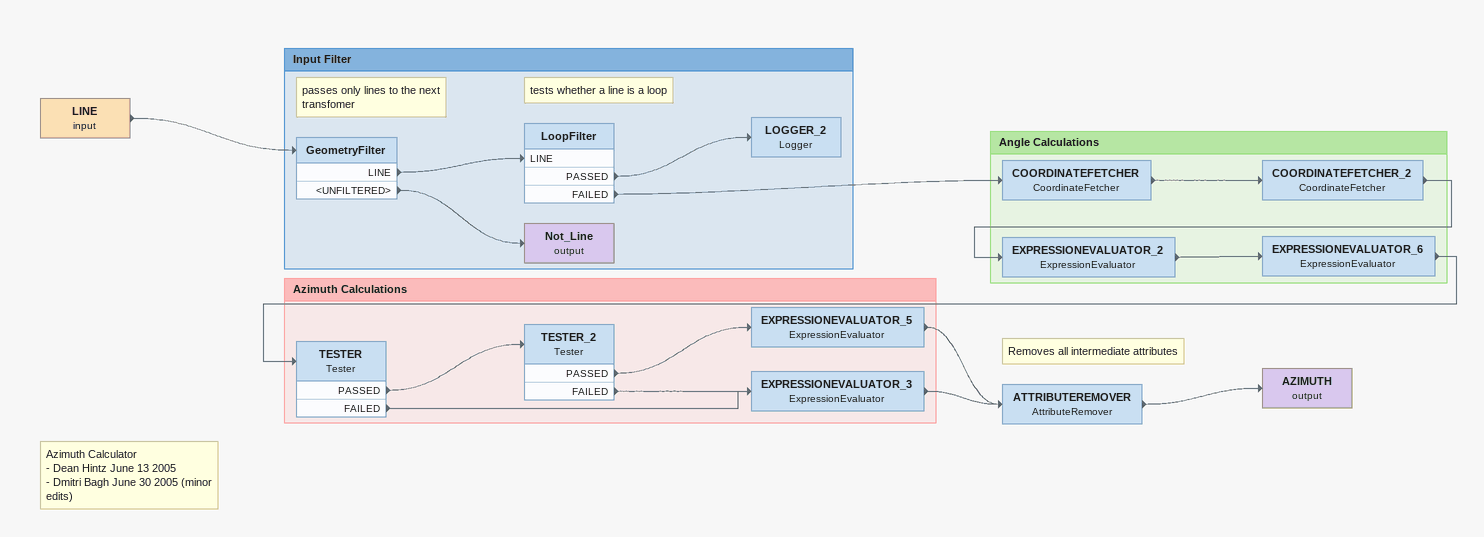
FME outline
Note: Azimuth Calculator / - Dean Hintz June 13 2005 / - Dmitri Bagh June 30 2005 (minor edits)
LINE (input)
    -> GeometryFilter
Note: Removes all intermediate attributes
ATTRIBUTEREMOVER: AttributeRemover
    -> AZIMUTH (output)
AZIMUTH (output)

Bookmark: Input Filter
Note: passes only lines to the next transfomer
GeometryFilter
    LINE -> LoopFilter [LINE]
    <UNFILTERED> -> Not_Line (output)
Note: tests whether a line is a loop
LoopFilter
    PASSED -> LOGGER_2
    FAILED -> COORDINATEFETCHER
LOGGER_2: Logger
Not_Line (output)

Bookmark: Angle Calculations
COORDINATEFETCHER: CoordinateFetcher
    -> COORDINATEFETCHER_2
COORDINATEFETCHER_2: CoordinateFetcher
    -> EXPRESSIONEVALUATOR_2
EXPRESSIONEVALUATOR_2: ExpressionEvaluator
    -> EXPRESSIONEVALUATOR_6
EXPRESSIONEVALUATOR_6: ExpressionEvaluator
    -> TESTER

Bookmark: Azimuth Calculations
TESTER: Tester
    PASSED -> TESTER_2
    FAILED -> EXPRESSIONEVALUATOR_3
TESTER_2: Tester
    PASSED -> EXPRESSIONEVALUATOR_5
    FAILED -> EXPRESSIONEVALUATOR_3
EXPRESSIONEVALUATOR_5: ExpressionEvaluator
    -> ATTRIBUTEREMOVER
EXPRESSIONEVALUATOR_3: ExpressionEvaluator
    -> ATTRIBUTEREMOVER
